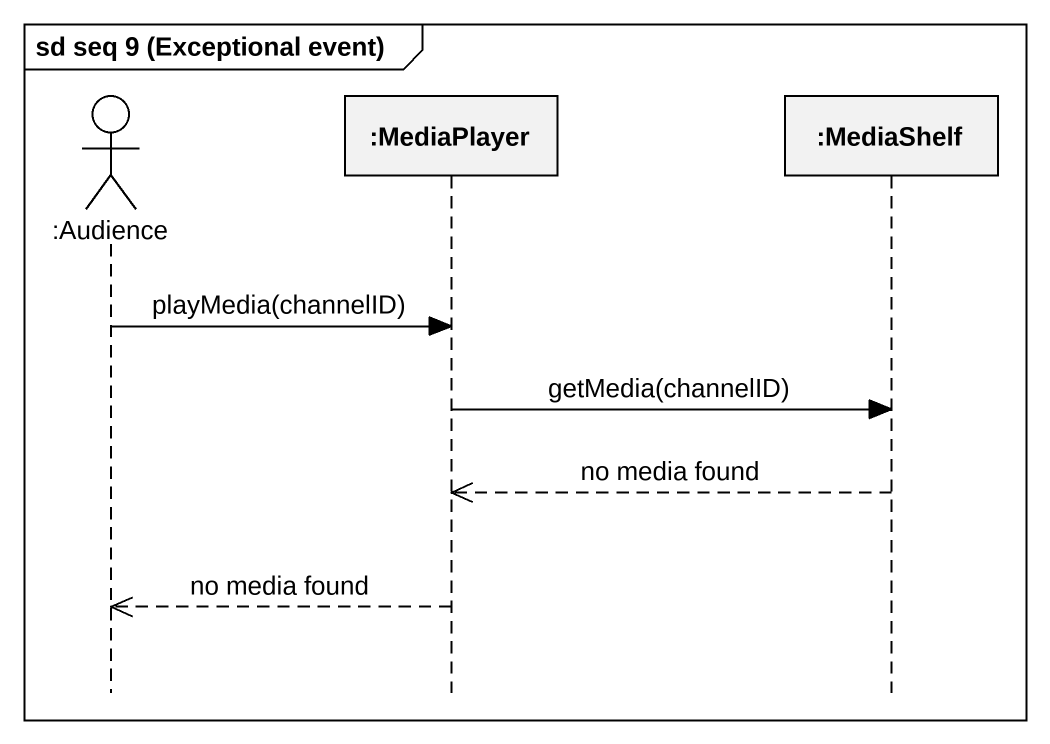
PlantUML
@startuml
mainframe sd seq 9 (Exceptional event)
hide footbox
actor ":Audience" as Audience
participant ":MediaPlayer" as MediaPlayer
participant ":MediaShelf" as MediaShelf

Audience -> MediaPlayer : playMedia(channelID)
MediaPlayer -> MediaShelf : getMedia(channelID)
MediaShelf -->> MediaPlayer : no media found
MediaPlayer -->> Audience : no media found
@enduml
